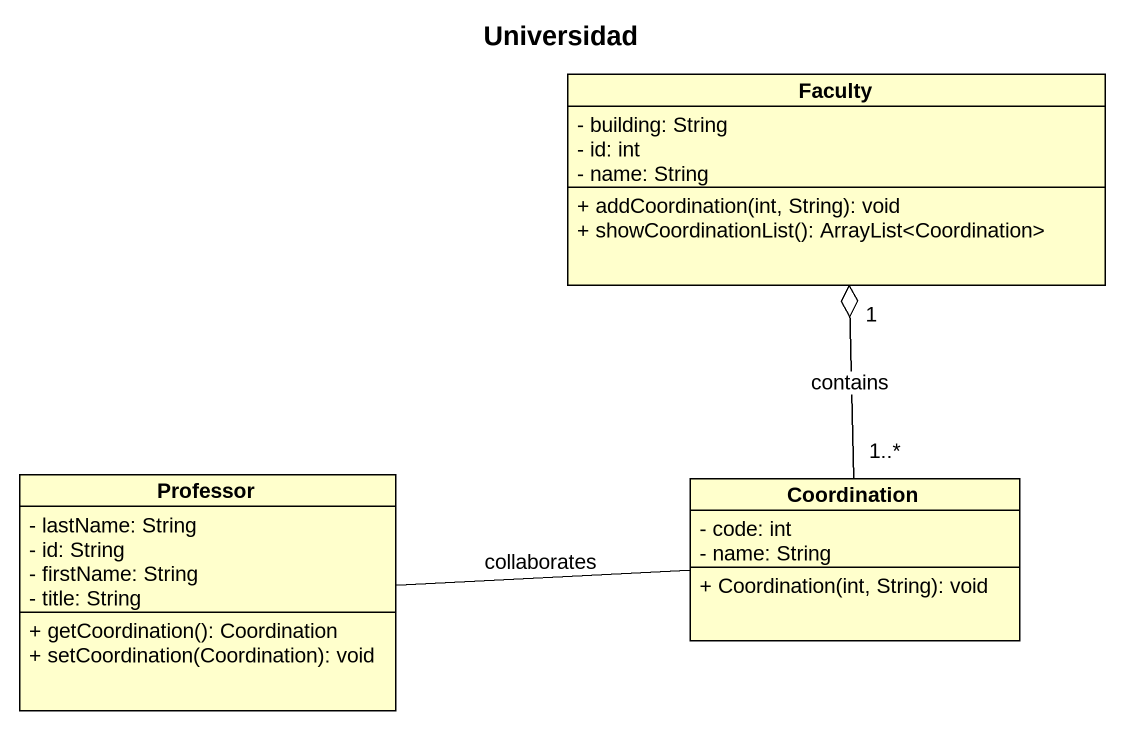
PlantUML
@startuml
title Universidad
hide circle
hide empty members
skinparam classAttributeIconSize 0
class Faculty {
  - building: String
  - id: int
  - name: String
  + addCoordination(int, String): void
  + showCoordinationList(): ArrayList<Coordination>
}
class Professor {
  - lastName: String
  - id: String
  - firstName: String
  - title: String
  + getCoordination(): Coordination
  + setCoordination(Coordination): void
}
class Coordination {
  - code: int
  - name: String
  + Coordination(int, String): void
}
Professor -right- Coordination : collaborates
Coordination "1..*" -up-o "1" Faculty : contains
@enduml
